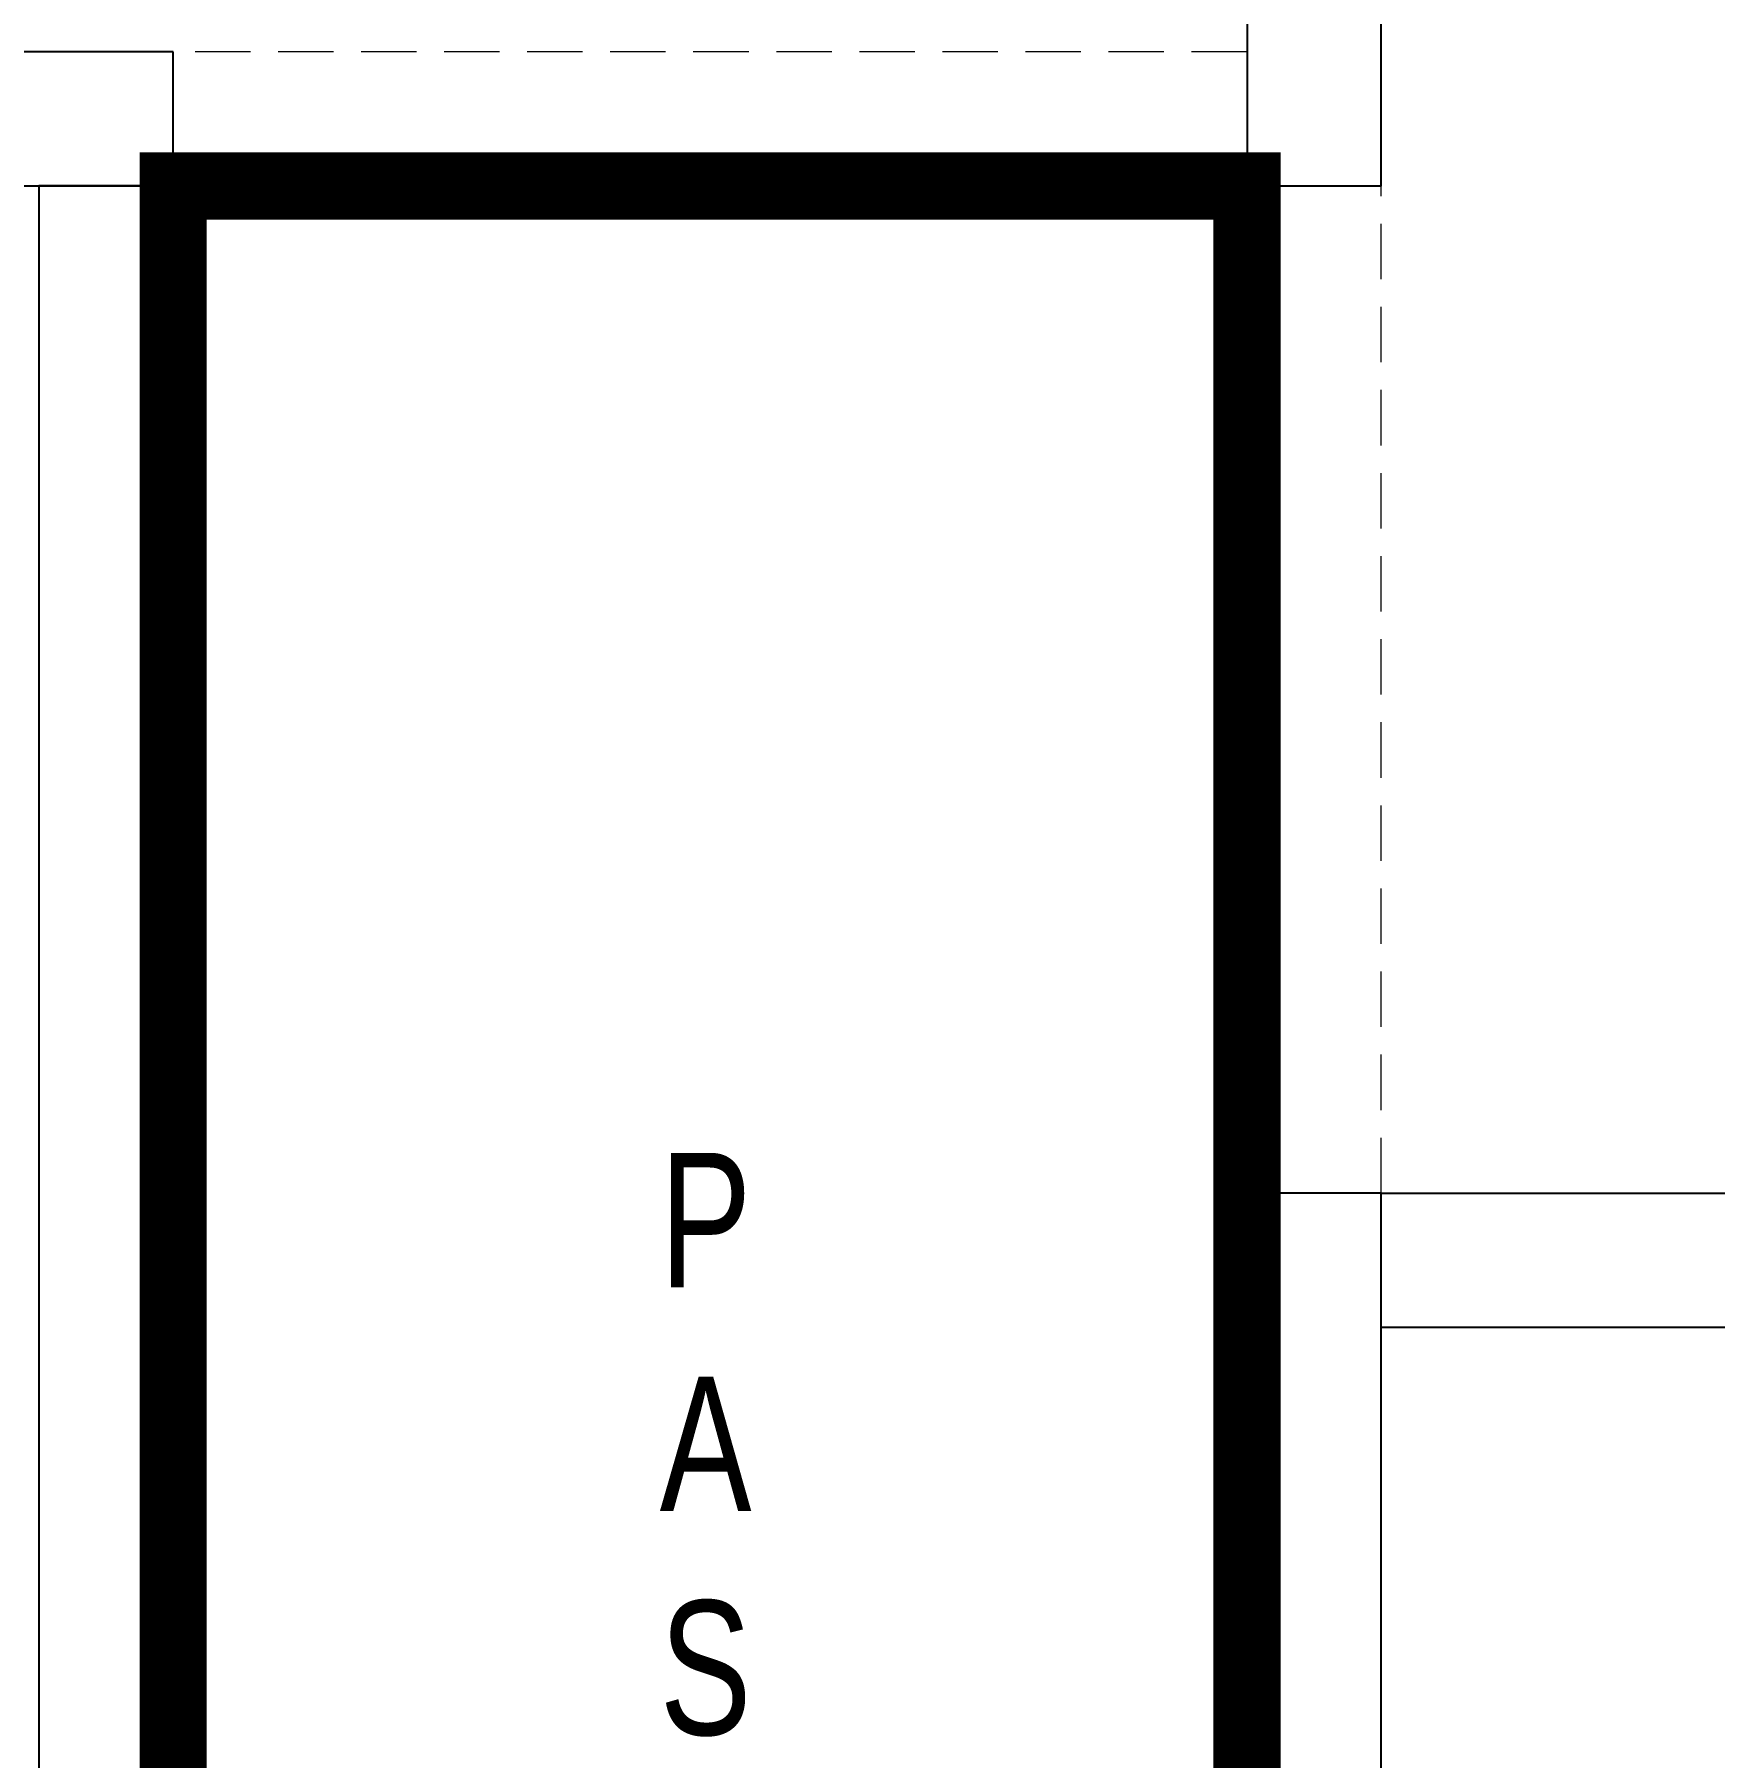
# Model space of a CAD drawing. Header units: feet. Extents: x 3153788 to 3161806, y -5765531 to -5747213.
# Drawn here: x 3155962 to 3157214, y -5750243 to -5748960 of the extents above; entities that cross this region are included whole.
import ezdxf

# ---------------------------------------------------------------- set-up
doc = ezdxf.new("R2010")
doc.units = ezdxf.units.FT
doc.header["$LTSCALE"] = 33
doc.header["$MEASUREMENT"] = 0
doc.linetypes.add('a_p6_plan_L18$0$HIDDEN', pattern=[0.375, 0.25, -0.125])
doc.linetypes.add('ACAD_ISO03W100', pattern=[30, 12, -18])
for name, color, linetype, lineweight in [('LENS-CURTAIN', 5, 'a_p6_plan_L18$0$HIDDEN', 9), ('LENS-PARTITION', 21, 'Continuous', 25), ('LENS-TEXT', 31, 'Continuous', 5), ('LK-FF&E WALL', 1, 'Continuous', 9), ('LK-TILES FINISH', 251, 'Continuous', 5)]:
    doc.layers.add(name, color=color, linetype=linetype, lineweight=lineweight)
doc.styles.add('LK TXT', font='GILC____.TTF', dxfattribs={"height": 100})

msp = doc.modelspace()

# ---------------------------------------------------------------- linework, layer by layer
at = {"layer": 'LENS-CURTAIN', "ltscale": 5}
for points in [[(3156865.527359363, -5748972.991220909), (3156065.527359363, -5748972.991220909), (3156065.527359363, -5749072.991220909), (3156865.527359363, -5749072.991220909)], [(3156865.527359363, -5749072.991220909), (3156865.527359363, -5749822.991220908), (3156965.527359363, -5749822.991220908), (3156965.527359363, -5749072.991220909)]]:
    msp.add_lwpolyline(points, close=True, dxfattribs=at)
at = {"layer": 'LENS-PARTITION'}
for points in [[(3156865.527359363, -5749072.991220909), (3156965.527359363, -5749072.991220909), (3156965.527359363, -5747472.991220909), (3156865.527359363, -5747472.991220909)], [(3156065.527359363, -5748972.991220909), (3154465.527359363, -5748972.991220909), (3154465.527359363, -5749072.991220909), (3156065.527359363, -5749072.991220909)], [(3155965.527359364, -5750272.991220909), (3156065.527359363, -5750272.991220909), (3156065.527359363, -5749072.991220909), (3155965.527359364, -5749072.991220909)], [(3156865.527359363, -5750272.991220909), (3156965.527359363, -5750272.991220909), (3156965.527359363, -5749822.991220908), (3156865.527359363, -5749822.991220908)], [(3156965.527359363, -5749822.991220908), (3158465.527359362, -5749822.991220908), (3158465.527359362, -5749922.991220909), (3156965.527359363, -5749922.991220909)]]:
    msp.add_lwpolyline(points, close=True, dxfattribs=at)
at = {"layer": 'LK-FF&E WALL'}
msp.add_lwpolyline([(3156965.527359363, -5750272.991220909), (3156965.527359363, -5749922.991220909), (3158165.527359363, -5749922.991220909), (3158165.527359363, -5750272.991220909)], close=True, dxfattribs=at)
at = {"layer": 'LK-TILES FINISH', "color": 212, "linetype": 'ACAD_ISO03W100', "ltscale": 0.05, "const_width": 50}
msp.add_lwpolyline([(3156865.527359363, -5750272.991220909), (3156865.527359363, -5749072.991220909), (3156065.527359363, -5749072.991220909), (3156065.527359363, -5751472.99122091), (3156865.527359363, -5751472.99122091), (3156865.527359363, -5751022.99122091)], dxfattribs=at)

# ---------------------------------------------------------------- texts
at = {"layer": 'LENS-TEXT', "color": 0, "linetype": 'Continuous', "ltscale": 3, "insert": (3156462.169966554, -5750343.117621359), "char_height": 100, "attachment_point": 5, "style": 'LK TXT'}
msp.add_mtext_dynamic_manual_height_columns('P\\PA\\PS\\PS\\PA\\PG\\PE', width=56.37790697674418, gutter_width=0.9999999999999992, heights=[0], dxfattribs=at)

doc.saveas('drawing.dxf')
